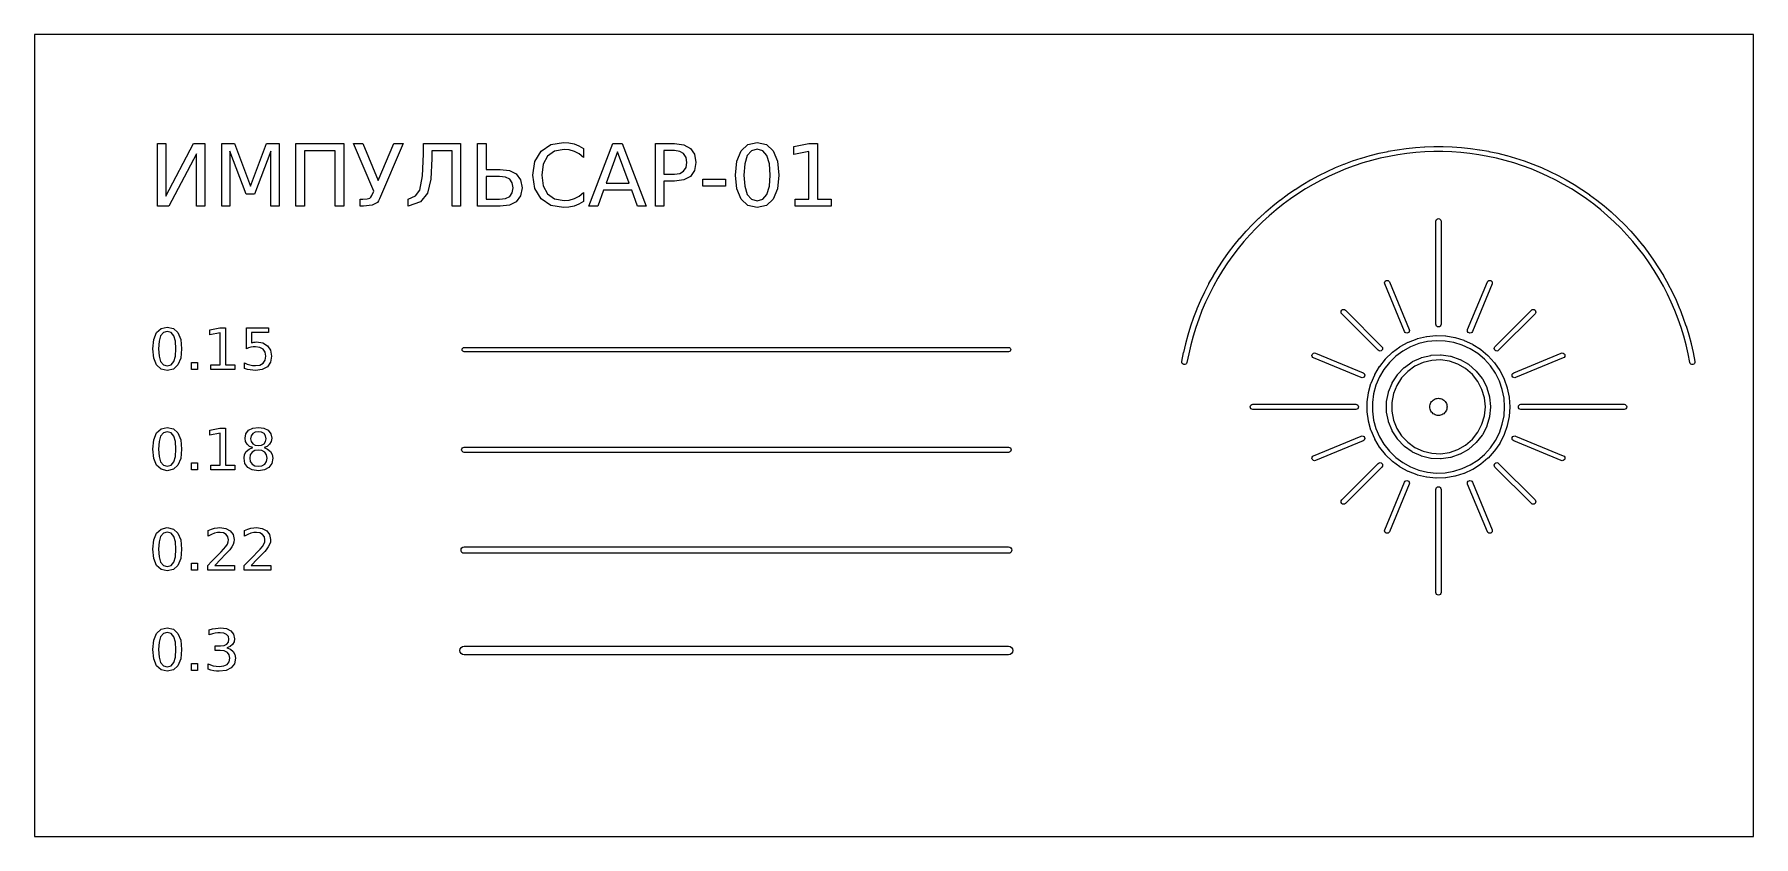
# Model space of a CAD drawing. Header units: millimetres. Extents: x 0 to 60, y 0 to 28.
import ezdxf

# ---------------------------------------------------------------- set-up
doc = ezdxf.new("R2010")
doc.units = ezdxf.units.MM
for name, color, linetype in [('CUT_OUTER', 7, 'Continuous'), ('ENGRAVE_FILL', 7, 'Continuous'), ('ENGRAVE_LINES', 7, 'Continuous')]:
    doc.layers.add(name, color=color, linetype=linetype)

msp = doc.modelspace()

# ---------------------------------------------------------------- linework, layer by layer
at = {"layer": 'CUT_OUTER'}
msp.add_lwpolyline([(60, 0), (60, 28), (0, 28), (0, 0)], close=True, dxfattribs=at)
at = {"layer": 'ENGRAVE_FILL'}
for points in [[(4.294, 22), (4.294, 24.187), (4.582, 24.187), (4.582, 22.358), (5.551, 24.187), (5.95, 24.187), (5.95, 22), (5.663, 22), (5.663, 23.83), (4.693, 22)], [(8.54, 24.187), (8.54, 22), (8.251, 22), (8.251, 23.92), (7.687, 22.42), (7.39, 22.42), (6.826, 23.92), (6.826, 22), (6.539, 22), (6.539, 24.187), (6.98, 24.187), (7.537, 22.699), (8.099, 24.187)], [(9.423, 23.938), (9.423, 22), (9.127, 22), (9.127, 24.187), (10.794, 24.187), (10.794, 22), (10.498, 22), (10.498, 23.938)], [(11.487, 22), (11.374, 22), (11.374, 22.249), (11.466, 22.249), (11.614, 22.259), (11.708, 22.289), (11.745, 22.323), (11.776, 22.375), (11.841, 22.53), (11.139, 24.187), (11.458, 24.187), (12.001, 22.904), (12.548, 24.187), (12.865, 24.187), (12.048, 22.265), (12.013, 22.196), (11.97, 22.136), (11.791, 22.034)], [(13.544, 23.061), (13.576, 23.815), (13.576, 24.187), (14.876, 24.187), (14.876, 22), (14.581, 22), (14.581, 23.938), (13.87, 23.938), (13.87, 23.668), (13.833, 22.95), (13.721, 22.453), (13.479, 22.154), (13.04, 22), (13.04, 22.249), (13.301, 22.361), (13.448, 22.558)], [(16.578, 23.248), (16.819, 23.128), (16.968, 22.927), (17.018, 22.643), (16.968, 22.36), (16.819, 22.159), (16.578, 22.04), (16.252, 22), (15.467, 22), (15.467, 24.187), (15.763, 24.187), (15.763, 23.288), (16.252, 23.288)], [(18.844, 23.914), (18.669, 23.966), (18.484, 23.983), (18.153, 23.926), (17.91, 23.754), (17.761, 23.474), (17.711, 23.091), (17.761, 22.71), (17.91, 22.43), (18.153, 22.258), (18.484, 22.201), (18.669, 22.218), (18.844, 22.27), (19.008, 22.356), (19.163, 22.478), (19.163, 22.168), (19.003, 22.076), (18.834, 22.01), (18.655, 21.97), (18.467, 21.957), (18.023, 22.033), (17.684, 22.261), (17.47, 22.621), (17.399, 23.091), (17.47, 23.563), (17.684, 23.922), (18.023, 24.151), (18.467, 24.227), (18.657, 24.214), (18.836, 24.175), (19.005, 24.109), (19.163, 24.018), (19.163, 23.707), (19.008, 23.828)], [(21.045, 22), (20.846, 22.561), (19.86, 22.561), (19.661, 22), (19.349, 22), (20.183, 24.187), (20.519, 24.187), (21.353, 22)], [(22.663, 24.146), (22.896, 24.021), (23.037, 23.816), (23.084, 23.534), (23.037, 23.249), (22.896, 23.044), (22.663, 22.92), (22.34, 22.879), (21.968, 22.879), (21.968, 22), (21.672, 22), (21.672, 24.187), (22.34, 24.187)], [(25.547, 24.154), (25.785, 23.935), (25.93, 23.579), (25.979, 23.091), (25.93, 22.604), (25.785, 22.248), (25.547, 22.03), (25.222, 21.957), (24.898, 22.03), (24.661, 22.248), (24.515, 22.604), (24.467, 23.091), (24.515, 23.579), (24.661, 23.935), (24.898, 24.154), (25.222, 24.227)], [(26.55, 22.249), (27.033, 22.249), (27.033, 23.918), (26.507, 23.812), (26.507, 24.082), (27.03, 24.187), (27.326, 24.187), (27.326, 22.249), (27.809, 22.249), (27.809, 22), (26.55, 22)], [(20.351, 23.896), (19.949, 22.807), (20.753, 22.807)], [(22.34, 23.122), (22.523, 23.149), (22.659, 23.229), (22.744, 23.359), (22.772, 23.534), (22.744, 23.708), (22.659, 23.837), (22.523, 23.917), (22.34, 23.944), (21.968, 23.944), (21.968, 23.122)], [(25.022, 23.936), (24.879, 23.767), (24.793, 23.486), (24.764, 23.091), (24.793, 22.698), (24.879, 22.417), (25.022, 22.248), (25.222, 22.192), (25.424, 22.248), (25.567, 22.417), (25.654, 22.698), (25.683, 23.091), (25.654, 23.486), (25.567, 23.767), (25.424, 23.936), (25.222, 23.992)], [(16.237, 23.044), (15.763, 23.044), (15.763, 22.243), (16.237, 22.243), (16.445, 22.268), (16.59, 22.343), (16.677, 22.467), (16.706, 22.643), (16.677, 22.821), (16.59, 22.946), (16.445, 23.02)], [(24.123, 22.942), (24.123, 22.702), (23.333, 22.702), (23.333, 22.942)], [(4.852, 17.736), (5.01, 17.59), (5.107, 17.353), (5.14, 17.027), (5.107, 16.703), (5.01, 16.465), (4.852, 16.32), (4.636, 16.272), (4.42, 16.32), (4.261, 16.465), (4.164, 16.703), (4.132, 17.027), (4.164, 17.353), (4.261, 17.59), (4.42, 17.736), (4.636, 17.784)], [(4.636, 17.628), (4.502, 17.591), (4.407, 17.478), (4.349, 17.291), (4.33, 17.027), (4.349, 16.765), (4.407, 16.578), (4.502, 16.465), (4.636, 16.428), (4.77, 16.465), (4.866, 16.578), (4.923, 16.765), (4.942, 17.027), (4.923, 17.291), (4.866, 17.478), (4.77, 17.591)], [(6.156, 16.466), (6.479, 16.466), (6.479, 17.578), (6.128, 17.508), (6.128, 17.688), (6.477, 17.758), (6.674, 17.758), (6.674, 16.466), (6.996, 16.466), (6.996, 16.3), (6.156, 16.3)], [(7.397, 17.758), (8.171, 17.758), (8.171, 17.592), (7.577, 17.592), (7.577, 17.235), (7.62, 17.248), (7.663, 17.257), (7.706, 17.262), (7.749, 17.264), (7.968, 17.23), (8.136, 17.13), (8.243, 16.973), (8.278, 16.768), (8.242, 16.559), (8.132, 16.402), (7.955, 16.304), (7.719, 16.272), (7.626, 16.275), (7.532, 16.287), (7.435, 16.307), (7.335, 16.334), (7.335, 16.533), (7.424, 16.491), (7.517, 16.461), (7.613, 16.444), (7.715, 16.438), (7.866, 16.46), (7.982, 16.527), (8.056, 16.631), (8.081, 16.768), (8.056, 16.904), (7.982, 17.009), (7.866, 17.076), (7.715, 17.098), (7.636, 17.093), (7.557, 17.08), (7.478, 17.058), (7.397, 17.026)], [(5.486, 16.548), (5.692, 16.548), (5.692, 16.3), (5.486, 16.3)], [(5.107, 13.853), (5.14, 13.527), (5.107, 13.203), (5.01, 12.965), (4.852, 12.82), (4.636, 12.772), (4.42, 12.82), (4.261, 12.965), (4.164, 13.203), (4.132, 13.527), (4.164, 13.853), (4.261, 14.09), (4.42, 14.236), (4.636, 14.284), (4.852, 14.236), (5.01, 14.09)], [(4.407, 13.978), (4.349, 13.791), (4.33, 13.527), (4.349, 13.265), (4.407, 13.078), (4.502, 12.965), (4.636, 12.928), (4.77, 12.965), (4.866, 13.078), (4.923, 13.265), (4.942, 13.527), (4.923, 13.791), (4.866, 13.978), (4.77, 14.091), (4.636, 14.128), (4.502, 14.091)], [(6.479, 14.078), (6.128, 14.008), (6.128, 14.188), (6.477, 14.258), (6.674, 14.258), (6.674, 12.966), (6.996, 12.966), (6.996, 12.8), (6.156, 12.8), (6.156, 12.966), (6.479, 12.966)], [(7.421, 13.694), (7.368, 13.791), (7.351, 13.907), (7.382, 14.063), (7.475, 14.183), (7.623, 14.259), (7.816, 14.284), (8.011, 14.259), (8.158, 14.183), (8.251, 14.063), (8.282, 13.907), (8.264, 13.791), (8.211, 13.694), (8.127, 13.621), (8.015, 13.576), (8.141, 13.527), (8.237, 13.446), (8.296, 13.339), (8.316, 13.21), (8.284, 13.023), (8.187, 12.885), (8.03, 12.8), (7.816, 12.772), (7.603, 12.8), (7.446, 12.885), (7.349, 13.023), (7.316, 13.21), (7.336, 13.339), (7.396, 13.446), (7.492, 13.527), (7.619, 13.576), (7.506, 13.621)], [(7.565, 13.787), (7.618, 13.711), (7.703, 13.664), (7.816, 13.648), (7.93, 13.664), (8.015, 13.711), (8.069, 13.787), (8.087, 13.888), (8.069, 13.989), (8.015, 14.065), (7.93, 14.112), (7.816, 14.128), (7.703, 14.112), (7.618, 14.065), (7.565, 13.989), (7.547, 13.888)], [(7.595, 13.417), (7.535, 13.328), (7.515, 13.21), (7.535, 13.093), (7.595, 13.003), (7.691, 12.947), (7.816, 12.928), (7.942, 12.947), (8.038, 13.003), (8.099, 13.093), (8.119, 13.21), (8.099, 13.328), (8.038, 13.417), (7.943, 13.474), (7.816, 13.493), (7.691, 13.474)], [(5.692, 12.8), (5.486, 12.8), (5.486, 13.048), (5.692, 13.048)], [(4.852, 10.736), (5.01, 10.59), (5.107, 10.353), (5.14, 10.027), (5.107, 9.703), (5.01, 9.465), (4.852, 9.32), (4.636, 9.272), (4.42, 9.32), (4.261, 9.465), (4.164, 9.703), (4.132, 10.027), (4.164, 10.353), (4.261, 10.59), (4.42, 10.736), (4.636, 10.784)], [(4.636, 10.628), (4.502, 10.591), (4.407, 10.478), (4.349, 10.291), (4.33, 10.027), (4.349, 9.765), (4.407, 9.578), (4.502, 9.465), (4.636, 9.428), (4.77, 9.465), (4.866, 9.578), (4.923, 9.765), (4.942, 10.027), (4.923, 10.291), (4.866, 10.478), (4.77, 10.591)], [(6.292, 9.466), (6.98, 9.466), (6.98, 9.3), (6.055, 9.3), (6.055, 9.466), (6.187, 9.602), (6.361, 9.778), (6.519, 9.939), (6.604, 10.031), (6.685, 10.129), (6.737, 10.211), (6.765, 10.284), (6.774, 10.356), (6.754, 10.461), (6.693, 10.545), (6.599, 10.6), (6.48, 10.618), (6.385, 10.61), (6.284, 10.586), (6.178, 10.546), (6.064, 10.488), (6.064, 10.688), (6.18, 10.73), (6.287, 10.76), (6.386, 10.778), (6.477, 10.784), (6.68, 10.756), (6.838, 10.671), (6.939, 10.539), (6.973, 10.368), (6.964, 10.281), (6.939, 10.198), (6.891, 10.11), (6.816, 10.008), (6.765, 9.953), (6.661, 9.844), (6.503, 9.682)], [(7.564, 9.466), (8.253, 9.466), (8.253, 9.3), (7.327, 9.3), (7.327, 9.466), (7.46, 9.602), (7.633, 9.778), (7.791, 9.939), (7.877, 10.031), (7.957, 10.129), (8.009, 10.211), (8.037, 10.284), (8.047, 10.356), (8.027, 10.461), (7.965, 10.545), (7.871, 10.6), (7.753, 10.618), (7.657, 10.61), (7.557, 10.586), (7.451, 10.546), (7.337, 10.488), (7.337, 10.688), (7.452, 10.73), (7.559, 10.76), (7.659, 10.778), (7.749, 10.784), (7.953, 10.756), (8.11, 10.671), (8.211, 10.539), (8.245, 10.368), (8.237, 10.281), (8.211, 10.198), (8.164, 10.11), (8.089, 10.008), (8.038, 9.953), (7.933, 9.844), (7.776, 9.682)], [(5.486, 9.548), (5.692, 9.548), (5.692, 9.3), (5.486, 9.3)], [(4.852, 7.236), (5.01, 7.09), (5.107, 6.853), (5.14, 6.527), (5.107, 6.203), (5.01, 5.965), (4.852, 5.82), (4.636, 5.772), (4.42, 5.82), (4.261, 5.965), (4.164, 6.203), (4.132, 6.527), (4.164, 6.853), (4.261, 7.09), (4.42, 7.236), (4.636, 7.284)], [(6.72, 6.586), (6.846, 6.54), (6.941, 6.46), (7, 6.353), (7.02, 6.224), (6.983, 6.032), (6.872, 5.89), (6.692, 5.801), (6.45, 5.772), (6.357, 5.776), (6.261, 5.79), (6.163, 5.812), (6.061, 5.844), (6.061, 6.034), (6.146, 5.992), (6.24, 5.962), (6.34, 5.944), (6.444, 5.938), (6.608, 5.956), (6.727, 6.011), (6.8, 6.101), (6.824, 6.224), (6.802, 6.339), (6.734, 6.425), (6.626, 6.48), (6.483, 6.498), (6.313, 6.498), (6.313, 6.66), (6.49, 6.66), (6.619, 6.675), (6.713, 6.718), (6.771, 6.789), (6.79, 6.886), (6.77, 6.985), (6.71, 7.058), (6.614, 7.103), (6.483, 7.118), (6.398, 7.114), (6.309, 7.101), (6.211, 7.078), (6.104, 7.046), (6.104, 7.222), (6.213, 7.249), (6.315, 7.269), (6.41, 7.28), (6.5, 7.284), (6.701, 7.259), (6.855, 7.182), (6.954, 7.062), (6.986, 6.907), (6.969, 6.795), (6.917, 6.702), (6.833, 6.631)], [(4.636, 7.128), (4.502, 7.091), (4.407, 6.978), (4.349, 6.791), (4.33, 6.527), (4.349, 6.265), (4.407, 6.078), (4.502, 5.965), (4.636, 5.928), (4.77, 5.965), (4.866, 6.078), (4.923, 6.265), (4.942, 6.527), (4.923, 6.791), (4.866, 6.978), (4.77, 7.091)], [(5.486, 6.048), (5.692, 6.048), (5.692, 5.8), (5.486, 5.8)]]:
    msp.add_lwpolyline(points, close=True, dxfattribs=at)
at = {"layer": 'ENGRAVE_LINES'}
for points in [[(57.714, 16.856), (57.643, 17.163), (57.562, 17.467), (57.469, 17.768), (57.366, 18.066), (57.252, 18.36), (57.128, 18.649), (56.994, 18.934), (56.85, 19.214), (56.697, 19.489), (56.533, 19.758), (56.36, 20.021), (56.178, 20.278), (55.987, 20.529), (55.787, 20.772), (55.579, 21.009), (55.363, 21.237), (55.138, 21.458), (54.906, 21.671), (54.667, 21.876), (54.42, 22.072), (54.167, 22.259), (53.907, 22.437), (53.641, 22.606), (53.369, 22.765), (53.092, 22.915), (52.81, 23.054), (52.523, 23.184), (52.232, 23.303), (51.936, 23.412), (51.637, 23.511), (51.335, 23.599), (51.029, 23.676), (50.721, 23.742), (50.411, 23.798), (50.1, 23.842), (49.786, 23.875), (49.472, 23.897), (49.157, 23.909), (48.843, 23.909), (48.528, 23.897), (48.214, 23.875), (47.9, 23.842), (47.589, 23.798), (47.279, 23.742), (46.971, 23.676), (46.665, 23.599), (46.363, 23.511), (46.064, 23.412), (45.768, 23.303), (45.477, 23.184), (45.19, 23.054), (44.908, 22.915), (44.631, 22.765), (44.359, 22.606), (44.093, 22.437), (43.833, 22.259), (43.58, 22.072), (43.333, 21.876), (43.094, 21.671), (42.862, 21.458), (42.637, 21.237), (42.421, 21.009), (42.213, 20.772), (42.013, 20.529), (41.822, 20.278), (41.64, 20.021), (41.467, 19.758), (41.303, 19.489), (41.15, 19.214), (41.006, 18.934), (40.872, 18.649), (40.748, 18.36), (40.634, 18.066), (40.531, 17.768), (40.438, 17.467), (40.357, 17.163), (40.286, 16.856), (40.225, 16.546), (40.212, 16.513), (40.187, 16.488), (40.155, 16.475), (40.12, 16.474), (40.087, 16.488), (40.062, 16.513), (40.049, 16.545), (40.048, 16.58), (40.109, 16.892), (40.11, 16.895), (40.182, 17.205), (40.182, 17.208), (40.265, 17.516), (40.266, 17.519), (40.359, 17.823), (40.36, 17.826), (40.465, 18.126), (40.466, 18.129), (40.58, 18.426), (40.582, 18.429), (40.707, 18.721), (40.708, 18.724), (40.843, 19.012), (40.845, 19.015), (40.99, 19.298), (40.992, 19.301), (41.147, 19.578), (41.149, 19.581), (41.314, 19.853), (41.316, 19.856), (41.49, 20.122), (41.492, 20.124), (41.676, 20.384), (41.678, 20.386), (41.871, 20.639), (41.873, 20.642), (42.075, 20.888), (42.077, 20.89), (42.287, 21.129), (42.289, 21.131), (42.508, 21.362), (42.51, 21.365), (42.737, 21.588), (42.739, 21.59), (42.973, 21.805), (42.976, 21.807), (43.218, 22.014), (43.22, 22.016), (43.469, 22.214), (43.472, 22.216), (43.727, 22.405), (43.73, 22.406), (43.992, 22.586), (43.995, 22.588), (44.264, 22.759), (44.266, 22.76), (44.541, 22.921), (44.544, 22.923), (44.824, 23.074), (44.826, 23.075), (45.112, 23.216), (45.114, 23.218), (45.404, 23.349), (45.407, 23.35), (45.702, 23.47), (45.705, 23.472), (46.003, 23.582), (46.006, 23.583), (46.308, 23.682), (46.311, 23.683), (46.617, 23.772), (46.62, 23.773), (46.928, 23.851), (46.931, 23.851), (47.242, 23.918), (47.245, 23.919), (47.559, 23.975), (47.562, 23.975), (47.877, 24.02), (47.88, 24.021), (48.196, 24.054), (48.199, 24.055), (48.517, 24.077), (48.52, 24.077), (48.838, 24.089), (48.841, 24.089), (49.159, 24.089), (49.162, 24.089), (49.48, 24.077), (49.483, 24.077), (49.801, 24.055), (49.804, 24.054), (50.12, 24.021), (50.123, 24.02), (50.438, 23.975), (50.441, 23.975), (50.755, 23.919), (50.758, 23.918), (51.069, 23.851), (51.072, 23.851), (51.38, 23.773), (51.383, 23.772), (51.689, 23.683), (51.692, 23.682), (51.994, 23.583), (51.997, 23.582), (52.295, 23.472), (52.298, 23.47), (52.593, 23.35), (52.596, 23.349), (52.886, 23.218), (52.888, 23.216), (53.174, 23.075), (53.176, 23.074), (53.456, 22.923), (53.459, 22.921), (53.734, 22.76), (53.736, 22.759), (54.005, 22.588), (54.008, 22.586), (54.27, 22.406), (54.273, 22.405), (54.528, 22.216), (54.531, 22.214), (54.78, 22.016), (54.782, 22.014), (55.024, 21.807), (55.027, 21.805), (55.261, 21.59), (55.263, 21.588), (55.49, 21.365), (55.492, 21.362), (55.711, 21.131), (55.713, 21.129), (55.923, 20.89), (55.925, 20.888), (56.127, 20.642), (56.129, 20.639), (56.322, 20.386), (56.324, 20.384), (56.508, 20.124), (56.51, 20.122), (56.684, 19.856), (56.686, 19.853), (56.851, 19.581), (56.853, 19.578), (57.008, 19.301), (57.01, 19.298), (57.155, 19.015), (57.157, 19.012), (57.292, 18.724), (57.293, 18.721), (57.418, 18.429), (57.42, 18.426), (57.534, 18.129), (57.535, 18.126), (57.64, 17.826), (57.641, 17.823), (57.734, 17.519), (57.735, 17.516), (57.818, 17.208), (57.818, 17.205), (57.89, 16.895), (57.891, 16.892), (57.952, 16.58), (57.951, 16.545), (57.938, 16.513), (57.913, 16.488), (57.88, 16.474), (57.845, 16.475), (57.813, 16.488), (57.788, 16.513), (57.775, 16.546)], [(48.91, 21.48), (48.917, 21.514), (48.936, 21.544), (48.966, 21.563), (49, 21.57), (49.034, 21.563), (49.064, 21.544), (49.083, 21.514), (49.09, 21.48), (49.09, 17.88), (49.083, 17.846), (49.064, 17.816), (49.034, 17.797), (49, 17.79), (48.966, 17.797), (48.936, 17.816), (48.917, 17.846), (48.91, 17.88)], [(47.126, 19.289), (47.119, 19.324), (47.126, 19.358), (47.145, 19.387), (47.175, 19.407), (47.209, 19.414), (47.243, 19.407), (47.273, 19.387), (47.292, 19.358), (47.981, 17.695), (47.988, 17.661), (47.981, 17.626), (47.962, 17.597), (47.932, 17.578), (47.898, 17.571), (47.863, 17.578), (47.834, 17.597), (47.815, 17.626)], [(50.708, 19.358), (50.727, 19.387), (50.757, 19.407), (50.791, 19.414), (50.825, 19.407), (50.855, 19.387), (50.874, 19.358), (50.881, 19.324), (50.874, 19.289), (50.185, 17.626), (50.166, 17.597), (50.137, 17.578), (50.102, 17.571), (50.068, 17.578), (50.038, 17.597), (50.019, 17.626), (50.012, 17.661), (50.019, 17.695)], [(45.627, 18.246), (45.608, 18.275), (45.601, 18.309), (45.608, 18.344), (45.627, 18.373), (45.656, 18.392), (45.691, 18.399), (45.725, 18.392), (45.754, 18.373), (47.027, 17.1), (47.047, 17.071), (47.054, 17.036), (47.047, 17.002), (47.027, 16.973), (46.998, 16.953), (46.964, 16.946), (46.929, 16.953), (46.9, 16.973)], [(52.246, 18.373), (52.275, 18.392), (52.309, 18.399), (52.344, 18.392), (52.373, 18.373), (52.392, 18.344), (52.399, 18.309), (52.392, 18.275), (52.373, 18.246), (51.1, 16.973), (51.071, 16.953), (51.036, 16.946), (51.002, 16.953), (50.973, 16.973), (50.953, 17.002), (50.946, 17.036), (50.953, 17.071), (50.973, 17.1)], [(51.49, 14.994), (51.468, 14.674), (51.467, 14.662), (51.403, 14.348), (51.4, 14.336), (51.295, 14.034), (51.29, 14.022), (51.145, 13.736), (51.139, 13.726), (50.958, 13.462), (50.95, 13.452), (50.735, 13.214), (50.727, 13.206), (50.482, 12.999), (50.472, 12.992), (50.202, 12.819), (50.191, 12.814), (49.9, 12.679), (49.889, 12.674), (49.583, 12.579), (49.571, 12.577), (49.255, 12.523), (49.243, 12.522), (48.923, 12.511), (48.911, 12.512), (48.592, 12.544), (48.58, 12.546), (48.268, 12.62), (48.257, 12.624), (47.957, 12.739), (47.947, 12.744), (47.665, 12.898), (47.655, 12.905), (47.397, 13.095), (47.388, 13.103), (47.157, 13.325), (47.149, 13.334), (46.951, 13.586), (46.944, 13.596), (46.781, 13.872), (46.775, 13.882), (46.65, 14.178), (46.646, 14.189), (46.561, 14.498), (46.559, 14.51), (46.516, 14.828), (46.515, 14.84), (46.515, 15.16), (46.516, 15.172), (46.559, 15.49), (46.561, 15.502), (46.646, 15.811), (46.65, 15.822), (46.775, 16.118), (46.781, 16.128), (46.944, 16.404), (46.951, 16.414), (47.149, 16.666), (47.157, 16.675), (47.388, 16.897), (47.397, 16.905), (47.655, 17.095), (47.665, 17.102), (47.947, 17.256), (47.957, 17.261), (48.257, 17.376), (48.268, 17.38), (48.58, 17.454), (48.592, 17.456), (48.911, 17.488), (48.923, 17.489), (49.243, 17.478), (49.255, 17.477), (49.571, 17.423), (49.583, 17.421), (49.889, 17.326), (49.9, 17.321), (50.191, 17.186), (50.202, 17.181), (50.472, 17.008), (50.482, 17.001), (50.727, 16.794), (50.735, 16.786), (50.95, 16.548), (50.958, 16.538), (51.139, 16.274), (51.145, 16.264), (51.29, 15.978), (51.295, 15.966), (51.4, 15.664), (51.403, 15.652), (51.467, 15.338), (51.468, 15.326), (51.49, 15.006)], [(34, 17.075), (34.029, 17.069), (34.053, 17.053), (34.069, 17.029), (34.075, 17), (34.069, 16.971), (34.053, 16.947), (34.029, 16.931), (34, 16.925), (15, 16.925), (14.971, 16.931), (14.947, 16.947), (14.931, 16.971), (14.925, 17), (14.931, 17.029), (14.947, 17.053), (14.971, 17.069), (15, 17.075)], [(44.642, 16.708), (44.613, 16.727), (44.593, 16.757), (44.586, 16.791), (44.593, 16.825), (44.613, 16.855), (44.642, 16.874), (44.676, 16.881), (44.711, 16.874), (46.374, 16.185), (46.403, 16.166), (46.422, 16.137), (46.429, 16.102), (46.422, 16.068), (46.403, 16.038), (46.374, 16.019), (46.339, 16.012), (46.305, 16.019)], [(51.31, 15), (51.289, 15.308), (51.228, 15.61), (51.127, 15.902), (50.987, 16.177), (50.813, 16.431), (50.606, 16.66), (50.37, 16.86), (50.11, 17.026), (49.83, 17.155), (49.535, 17.247), (49.231, 17.298), (48.923, 17.309), (48.616, 17.278), (48.316, 17.206), (48.028, 17.095), (47.757, 16.947), (47.509, 16.764), (47.287, 16.549), (47.096, 16.307), (46.938, 16.042), (46.818, 15.758), (46.736, 15.46), (46.695, 15.154), (46.695, 14.846), (46.736, 14.54), (46.818, 14.242), (46.938, 13.958), (47.096, 13.693), (47.287, 13.451), (47.509, 13.236), (47.757, 13.053), (48.028, 12.905), (48.316, 12.794), (48.616, 12.722), (48.923, 12.691), (49.231, 12.702), (49.535, 12.753), (49.83, 12.845), (50.11, 12.974), (50.37, 13.14), (50.606, 13.34), (50.813, 13.569), (50.987, 13.823), (51.127, 14.098), (51.228, 14.39), (51.289, 14.692)], [(50.818, 14.991), (50.786, 14.664), (50.783, 14.648), (50.691, 14.332), (50.684, 14.317), (50.534, 14.025), (50.524, 14.01), (50.321, 13.752), (50.31, 13.74), (50.061, 13.524), (50.047, 13.514), (49.763, 13.35), (49.747, 13.343), (49.437, 13.236), (49.42, 13.232), (49.095, 13.185), (49.078, 13.184), (48.75, 13.2), (48.733, 13.202), (48.414, 13.28), (48.397, 13.285), (48.099, 13.422), (48.084, 13.43), (47.816, 13.621), (47.803, 13.632), (47.577, 13.87), (47.566, 13.883), (47.388, 14.16), (47.381, 14.175), (47.258, 14.48), (47.254, 14.496), (47.191, 14.819), (47.19, 14.836), (47.19, 15.164), (47.191, 15.181), (47.254, 15.504), (47.258, 15.52), (47.381, 15.825), (47.388, 15.84), (47.566, 16.117), (47.577, 16.13), (47.803, 16.368), (47.816, 16.379), (48.084, 16.57), (48.099, 16.578), (48.397, 16.715), (48.414, 16.72), (48.733, 16.798), (48.75, 16.8), (49.078, 16.816), (49.095, 16.815), (49.42, 16.768), (49.437, 16.764), (49.747, 16.657), (49.763, 16.65), (50.047, 16.486), (50.061, 16.476), (50.31, 16.26), (50.321, 16.248), (50.524, 15.99), (50.534, 15.975), (50.684, 15.683), (50.691, 15.668), (50.783, 15.352), (50.786, 15.336), (50.818, 15.009)], [(53.289, 16.874), (53.324, 16.881), (53.358, 16.874), (53.387, 16.855), (53.407, 16.825), (53.414, 16.791), (53.407, 16.757), (53.387, 16.727), (53.358, 16.708), (51.695, 16.019), (51.661, 16.012), (51.626, 16.019), (51.597, 16.038), (51.578, 16.068), (51.571, 16.102), (51.578, 16.137), (51.597, 16.166), (51.626, 16.185)], [(50.638, 15), (50.608, 15.31), (50.52, 15.609), (50.378, 15.885), (50.185, 16.13), (49.95, 16.334), (49.68, 16.49), (49.386, 16.591), (49.078, 16.636), (48.767, 16.621), (48.464, 16.548), (48.181, 16.418), (47.928, 16.238), (47.713, 16.012), (47.544, 15.75), (47.429, 15.461), (47.37, 15.156), (47.37, 14.844), (47.429, 14.539), (47.544, 14.25), (47.713, 13.988), (47.928, 13.762), (48.181, 13.582), (48.464, 13.452), (48.767, 13.379), (49.078, 13.364), (49.386, 13.409), (49.68, 13.51), (49.95, 13.666), (50.185, 13.87), (50.378, 14.115), (50.52, 14.391), (50.608, 14.69)], [(42.52, 14.91), (42.486, 14.917), (42.456, 14.936), (42.437, 14.966), (42.43, 15), (42.437, 15.034), (42.456, 15.064), (42.486, 15.083), (42.52, 15.09), (46.12, 15.09), (46.154, 15.083), (46.184, 15.064), (46.203, 15.034), (46.21, 15), (46.203, 14.966), (46.184, 14.936), (46.154, 14.917), (46.12, 14.91)], [(49.3, 15), (49.297, 14.961), (49.29, 14.922), (49.277, 14.885), (49.26, 14.85), (49.238, 14.817), (49.212, 14.788), (49.183, 14.762), (49.15, 14.74), (49.115, 14.723), (49.078, 14.71), (49.039, 14.703), (49, 14.7), (48.961, 14.703), (48.922, 14.71), (48.885, 14.723), (48.85, 14.74), (48.817, 14.762), (48.788, 14.788), (48.762, 14.817), (48.74, 14.85), (48.723, 14.885), (48.71, 14.922), (48.703, 14.961), (48.7, 15), (48.703, 15.039), (48.71, 15.078), (48.723, 15.115), (48.74, 15.15), (48.762, 15.183), (48.788, 15.212), (48.817, 15.238), (48.85, 15.26), (48.885, 15.277), (48.922, 15.29), (48.961, 15.297), (49, 15.3), (49.039, 15.297), (49.078, 15.29), (49.115, 15.277), (49.15, 15.26), (49.183, 15.238), (49.212, 15.212), (49.238, 15.183), (49.26, 15.15), (49.277, 15.115), (49.29, 15.078), (49.297, 15.039)], [(55.48, 15.09), (55.514, 15.083), (55.544, 15.064), (55.563, 15.034), (55.57, 15), (55.563, 14.966), (55.544, 14.936), (55.514, 14.917), (55.48, 14.91), (51.88, 14.91), (51.846, 14.917), (51.816, 14.936), (51.797, 14.966), (51.79, 15), (51.797, 15.034), (51.816, 15.064), (51.846, 15.083), (51.88, 15.09)], [(44.711, 13.126), (44.676, 13.119), (44.642, 13.126), (44.613, 13.145), (44.593, 13.175), (44.586, 13.209), (44.593, 13.243), (44.613, 13.273), (44.642, 13.292), (46.305, 13.981), (46.339, 13.988), (46.374, 13.981), (46.403, 13.962), (46.422, 13.932), (46.429, 13.898), (46.422, 13.863), (46.403, 13.834), (46.374, 13.815)], [(53.358, 13.292), (53.387, 13.273), (53.407, 13.243), (53.414, 13.209), (53.407, 13.175), (53.387, 13.145), (53.358, 13.126), (53.324, 13.119), (53.289, 13.126), (51.626, 13.815), (51.597, 13.834), (51.578, 13.863), (51.571, 13.898), (51.578, 13.932), (51.597, 13.962), (51.626, 13.981), (51.661, 13.988), (51.695, 13.981)], [(34, 13.59), (34.034, 13.583), (34.064, 13.564), (34.083, 13.534), (34.09, 13.5), (34.083, 13.466), (34.064, 13.436), (34.034, 13.417), (34, 13.41), (15, 13.41), (14.966, 13.417), (14.936, 13.436), (14.917, 13.466), (14.91, 13.5), (14.917, 13.534), (14.936, 13.564), (14.966, 13.583), (15, 13.59)], [(45.754, 11.627), (45.725, 11.608), (45.691, 11.601), (45.656, 11.608), (45.627, 11.627), (45.608, 11.656), (45.601, 11.691), (45.608, 11.725), (45.627, 11.754), (46.9, 13.027), (46.929, 13.047), (46.964, 13.054), (46.998, 13.047), (47.027, 13.027), (47.047, 12.998), (47.054, 12.964), (47.047, 12.929), (47.027, 12.9)], [(52.373, 11.754), (52.392, 11.725), (52.399, 11.691), (52.392, 11.656), (52.373, 11.627), (52.344, 11.608), (52.309, 11.601), (52.275, 11.608), (52.246, 11.627), (50.973, 12.9), (50.953, 12.929), (50.946, 12.964), (50.953, 12.998), (50.973, 13.027), (51.002, 13.047), (51.036, 13.054), (51.071, 13.047), (51.1, 13.027)], [(47.292, 10.642), (47.273, 10.613), (47.243, 10.593), (47.209, 10.586), (47.175, 10.593), (47.145, 10.613), (47.126, 10.642), (47.119, 10.676), (47.126, 10.711), (47.815, 12.374), (47.834, 12.403), (47.863, 12.422), (47.898, 12.429), (47.932, 12.422), (47.962, 12.403), (47.981, 12.374), (47.988, 12.339), (47.981, 12.305)], [(49.09, 8.52), (49.083, 8.486), (49.064, 8.456), (49.034, 8.437), (49, 8.43), (48.966, 8.437), (48.936, 8.456), (48.917, 8.486), (48.91, 8.52), (48.91, 12.12), (48.917, 12.154), (48.936, 12.184), (48.966, 12.203), (49, 12.21), (49.034, 12.203), (49.064, 12.184), (49.083, 12.154), (49.09, 12.12)], [(50.874, 10.711), (50.881, 10.676), (50.874, 10.642), (50.855, 10.613), (50.825, 10.593), (50.791, 10.586), (50.757, 10.593), (50.727, 10.613), (50.708, 10.642), (50.019, 12.305), (50.012, 12.339), (50.019, 12.374), (50.038, 12.403), (50.068, 12.422), (50.102, 12.429), (50.137, 12.422), (50.166, 12.403), (50.185, 12.374)], [(34, 10.11), (34.042, 10.102), (34.078, 10.078), (34.102, 10.042), (34.11, 10), (34.102, 9.958), (34.078, 9.922), (34.042, 9.898), (34, 9.89), (15, 9.89), (14.958, 9.898), (14.922, 9.922), (14.898, 9.958), (14.89, 10), (14.898, 10.042), (14.922, 10.078), (14.958, 10.102), (15, 10.11)], [(34, 6.65), (34.057, 6.639), (34.106, 6.606), (34.139, 6.557), (34.15, 6.5), (34.139, 6.443), (34.106, 6.394), (34.057, 6.361), (34, 6.35), (15, 6.35), (14.943, 6.361), (14.894, 6.394), (14.861, 6.443), (14.85, 6.5), (14.861, 6.557), (14.894, 6.606), (14.943, 6.639), (15, 6.65)]]:
    msp.add_lwpolyline(points, close=True, dxfattribs=at)

doc.saveas('drawing.dxf')
